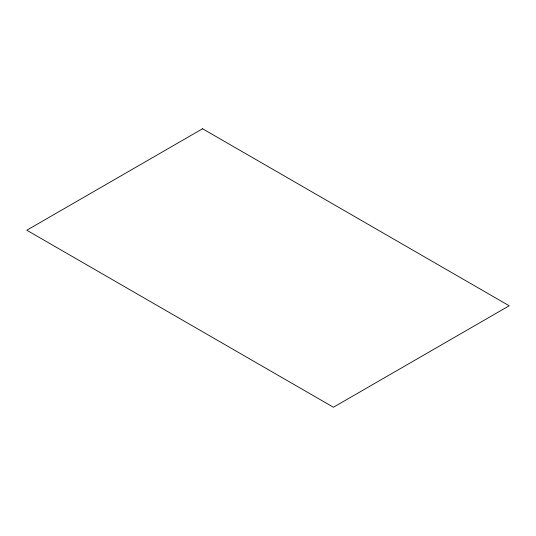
<?xml version="1.0" encoding="UTF-8"?>
<svg xmlns="http://www.w3.org/2000/svg" width="536" height="536" viewBox="0 0 536 536"><rect width="100%" height="100%" fill="white"/><g stroke="black" fill="none" stroke-linecap="round" stroke-linejoin="round"><path stroke-width="0.8" d="M202.575 128.747L26.8 230.225L333.425 407.253L509.2 305.775L202.575 128.747"/></g></svg>
